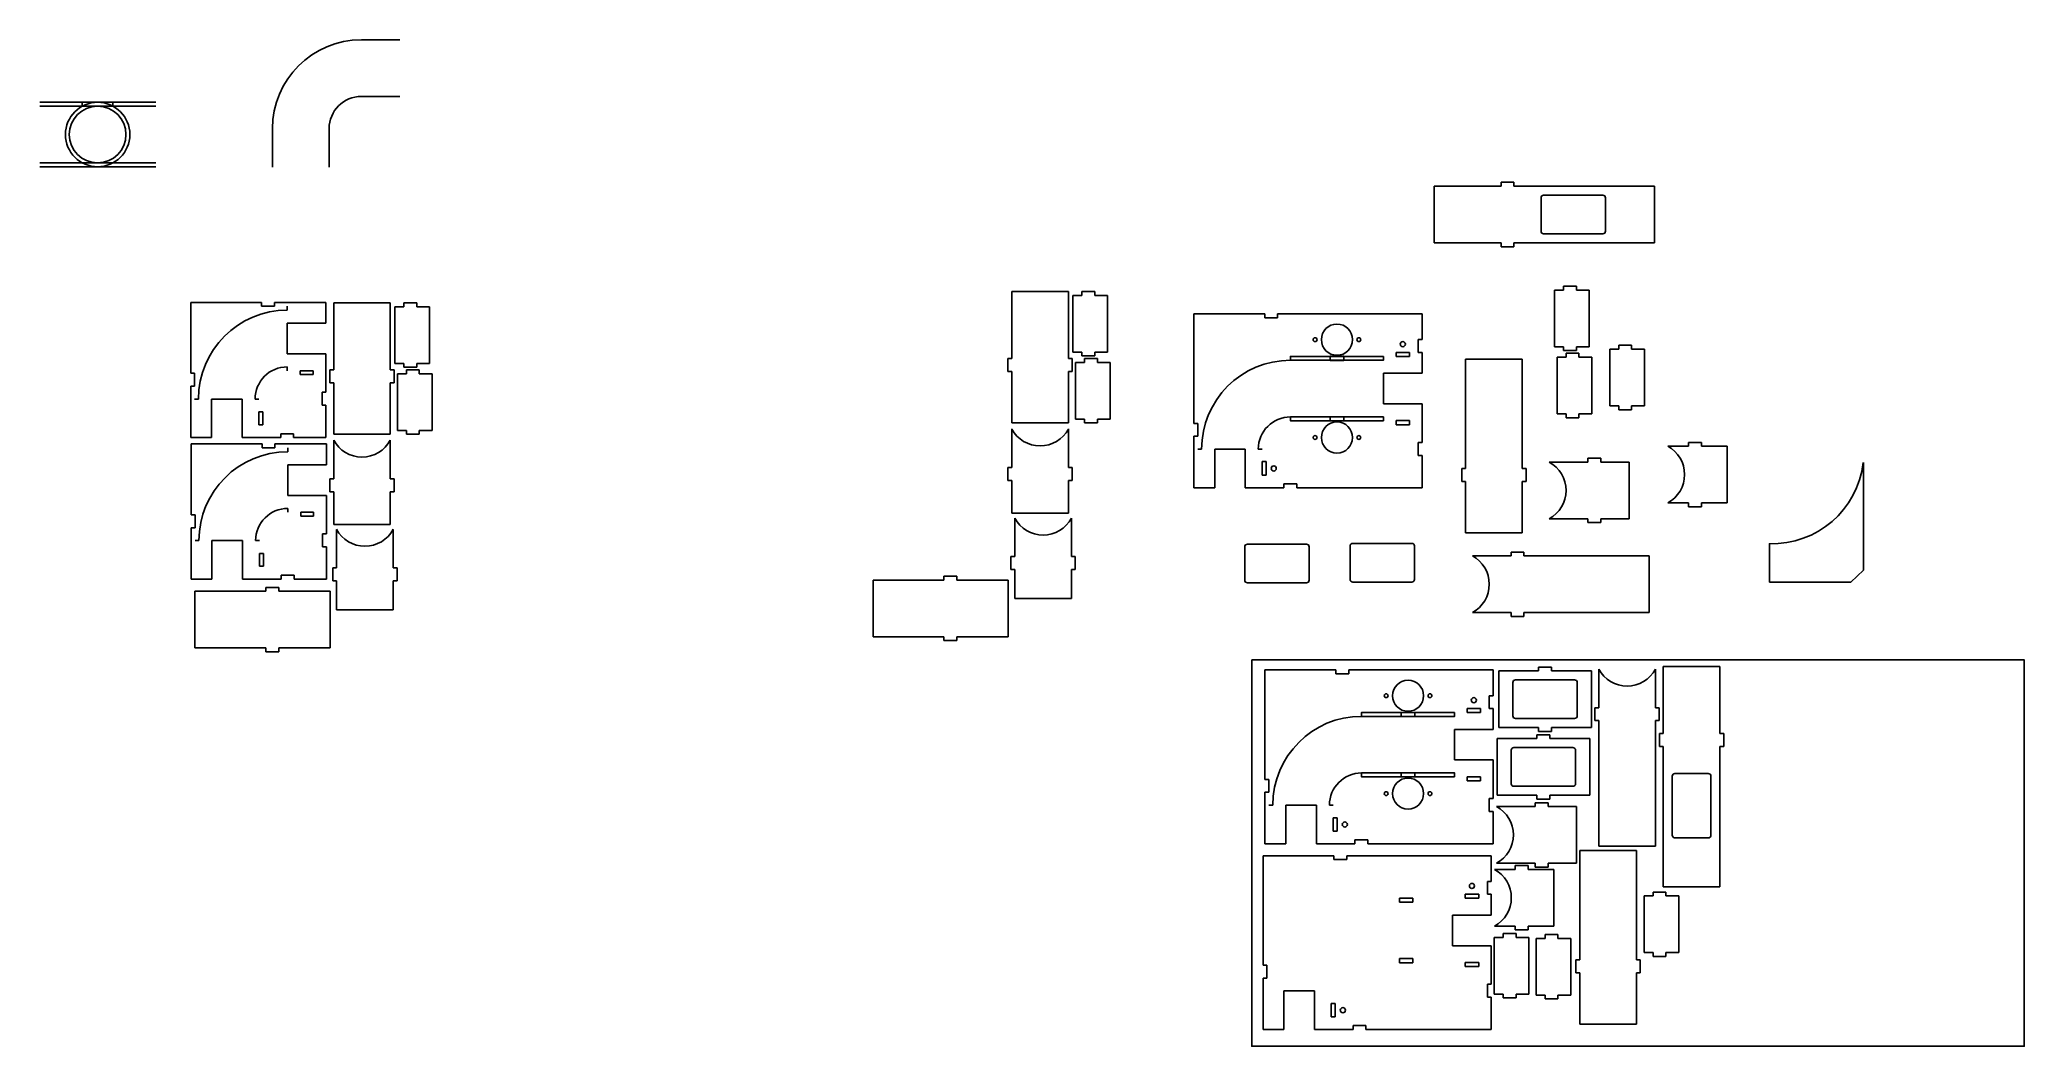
# Model space of a CAD drawing. Header units: millimetres. Extents: x -29 to 1512, y -694 to 87.
import ezdxf

# ---------------------------------------------------------------- set-up
doc = ezdxf.new("R2010")
doc.units = ezdxf.units.MM
doc.layers.add('cut', color=1, linetype='Continuous')
doc.layers.add('etch', color=5, linetype='Continuous')

msp = doc.modelspace()

# ---------------------------------------------------------------- linework, layer by layer
for p, q in [((15.7, 38.7), (-29.3, 38.7)), ((15.7, 35.7), (-29.3, 35.7)), ((3.8, 35.7), (3.8, 38.7)), ((15.7, 38.7), (60.8, 38.7)), ((15.7, 35.7), (60.8, 35.7)), ((27.6, 35.7), (27.6, 38.7)), ((15.7, -8.3), (-29.3, -8.3)), ((15.7, -11.3), (-29.3, -11.3)), ((15.7, -8.3), (60.8, -8.3)), ((15.7, -11.3), (60.8, -11.3))]:
    msp.add_line(p, q)
for radius in [25, 22]:
    msp.add_circle((15.7, 13.7), radius)
at = {"layer": 'cut'}
for p, q in [((1053.6, -70.4), (1053.6, -26.4)), ((1105.6, -26.4), (1053.6, -26.4)), ((1115.6, -23.4), (1105.6, -23.4)), ((1105.6, -23.4), (1105.6, -26.4)), ((1115.6, -26.4), (1115.6, -23.4)), ((1155.6, -26.4), (1115.6, -26.4)), ((1155.6, -26.4), (1224.8, -26.4)), ((1224.8, -70.4), (1224.8, -26.4)), ((1105.6, -70.4), (1053.6, -70.4)), ((1105.6, -73.4), (1105.6, -70.4)), ((1115.6, -73.4), (1105.6, -73.4)), ((1155.6, -70.4), (1115.6, -70.4)), ((1115.6, -70.4), (1115.6, -73.4)), ((1155.6, -70.4), (1224.8, -70.4)), ((1147.1, -107.1), (1154.1, -107.1)), ((1147.1, -107.1), (1147.1, -151.1)), ((1154.1, -104.1), (1164.1, -104.1)), ((1154.1, -107.1), (1154.1, -104.1)), ((1164.1, -104.1), (1164.1, -107.1)), ((1164.1, -107.1), (1174.1, -107.1)), ((1174.1, -107.1), (1174.1, -151.1)), ((143, -116.7), (88, -116.7)), ((88, -116.7), (88, -171.7)), ((143, -119.7), (143, -116.7)), ((153, -119.7), (143, -119.7)), ((193, -116.7), (153, -116.7)), ((153, -116.7), (153, -119.7)), ((193, -122.7), (193, -116.7)), ((193, -122.7), (193, -132.8)), ((199, -117.1), (243, -117.1)), ((199, -169.1), (199, -117.1)), ((243, -117.1), (243, -169.1)), ((246.5, -120), (253.5, -120)), ((246.5, -120), (246.5, -164)), ((253.5, -117), (263.5, -117)), ((253.5, -120), (253.5, -117)), ((263.5, -117), (263.5, -120)), ((263.5, -120), (273.5, -120)), ((273.5, -120), (273.5, -164)), ((725.6, -108.3), (769.6, -108.3)), ((725.6, -160.3), (725.6, -108.3)), ((769.6, -108.3), (769.6, -160.3)), ((773.1, -111.2), (780.1, -111.2)), ((773.1, -111.2), (773.1, -155.2)), ((780.1, -108.2), (790.1, -108.2)), ((780.1, -111.2), (780.1, -108.2)), ((790.1, -108.2), (790.1, -111.2)), ((790.1, -111.2), (800.1, -111.2)), ((800.1, -111.2), (800.1, -155.2)), ((163, -156.5), (163, -132.8)), ((163, -132.8), (193, -132.8)), ((922.1, -125.6), (867.1, -125.6)), ((867.1, -155.6), (867.1, -125.6)), ((922.1, -128.6), (922.1, -125.6)), ((932.1, -128.6), (922.1, -128.6)), ((972.1, -125.6), (932.1, -125.6)), ((932.1, -125.6), (932.1, -128.6)), ((972.1, -125.6), (1044.3, -125.6)), ((1044.3, -145.6), (1044.3, -125.6)), ((1041.3, -155.6), (1041.3, -145.6)), ((1041.3, -145.6), (1044.3, -145.6)), ((1154.1, -151.1), (1147.1, -151.1)), ((1154.1, -154.1), (1154.1, -151.1)), ((1164.1, -154.1), (1154.1, -154.1)), ((1164.1, -151.1), (1164.1, -154.1)), ((1174.1, -151.1), (1164.1, -151.1)), ((1190, -153), (1197, -153)), ((1190, -153), (1190, -197)), ((1197, -150), (1207, -150)), ((1197, -153), (1197, -150)), ((1207, -150), (1207, -153)), ((1207, -153), (1217, -153)), ((1217, -153), (1217, -197)), ((163, -156.5), (193, -156.5)), ((193, -186.5), (193, -156.5)), ((199, -169.1), (196, -169.1)), ((196, -169.1), (196, -179.1)), ((243, -169.1), (246, -169.1)), ((246, -169.1), (246, -179.1)), ((253.5, -164), (246.5, -164)), ((253.5, -167), (253.5, -164)), ((263.5, -167), (253.5, -167)), ((255.5, -169.1), (265.5, -169.1)), ((255.5, -172.1), (255.5, -169.1)), ((263.5, -164), (263.5, -167)), ((273.5, -164), (263.5, -164)), ((265.5, -169.1), (265.5, -172.1)), ((725.6, -160.3), (722.6, -160.3)), ((722.6, -160.3), (722.6, -170.3)), ((769.6, -160.3), (772.6, -160.3)), ((772.6, -160.3), (772.6, -170.3)), ((780.1, -155.2), (773.1, -155.2)), ((775.1, -163.3), (782.1, -163.3)), ((775.1, -163.3), (775.1, -207.3)), ((780.1, -158.2), (780.1, -155.2)), ((790.1, -158.2), (780.1, -158.2)), ((782.1, -160.3), (792.1, -160.3)), ((782.1, -163.3), (782.1, -160.3)), ((790.1, -155.2), (790.1, -158.2)), ((800.1, -155.2), (790.1, -155.2)), ((792.1, -160.3), (792.1, -163.3)), ((792.1, -163.3), (802.1, -163.3)), ((802.1, -163.3), (802.1, -207.3)), ((867.1, -155.6), (867.1, -210.6)), ((973, -161.7), (973, -158.5)), ((973, -158.5), (983.5, -158.5)), ((983.5, -161.7), (973, -161.7)), ((983.5, -158.5), (983.5, -161.7)), ((1024.1, -158.7), (1024.1, -155.5)), ((1024.1, -155.5), (1034.6, -155.5)), ((1034.6, -158.7), (1024.1, -158.7)), ((1034.6, -155.5), (1034.6, -158.7)), ((1044.3, -155.6), (1041.3, -155.6)), ((1044.3, -161.6), (1044.3, -155.6)), ((1044.3, -161.6), (1044.3, -171.7)), ((1078.1, -190.7), (1078.1, -160.7)), ((1122.1, -160.7), (1078.1, -160.7)), ((1122.1, -190.7), (1122.1, -160.7)), ((1149.1, -159.2), (1156.1, -159.2)), ((1149.1, -159.2), (1149.1, -203.2)), ((1156.1, -156.2), (1166.1, -156.2)), ((1156.1, -159.2), (1156.1, -156.2)), ((1166.1, -156.2), (1166.1, -159.2)), ((1166.1, -159.2), (1176.1, -159.2)), ((1176.1, -159.2), (1176.1, -203.2)), ((88, -171.7), (91, -171.7)), ((91, -181.7), (88, -181.7)), ((88, -181.7), (88, -221.7)), ((91, -171.7), (91, -181.7)), ((173, -172.7), (173, -169.7)), ((173, -169.7), (183, -169.7)), ((183, -172.7), (173, -172.7)), ((183, -169.7), (183, -172.7)), ((196, -179.1), (199, -179.1)), ((199, -219.1), (199, -179.1)), ((243, -179.1), (243, -219.1)), ((246, -179.1), (243, -179.1)), ((248.5, -172.1), (255.5, -172.1)), ((248.5, -172.1), (248.5, -216.1)), ((265.5, -172.1), (275.5, -172.1)), ((275.5, -172.1), (275.5, -216.1)), ((722.6, -170.3), (725.6, -170.3)), ((725.6, -210.3), (725.6, -170.3)), ((769.6, -170.3), (769.6, -210.3)), ((772.6, -170.3), (769.6, -170.3)), ((1014.3, -195.5), (1014.3, -171.7)), ((1014.3, -171.7), (1044.3, -171.7)), ((104.1, -191.7), (104.1, -221.7)), ((104.1, -191.7), (127.9, -191.7)), ((127.9, -191.7), (127.9, -221.7)), ((190, -196.5), (190, -186.5)), ((190, -186.5), (193, -186.5)), ((193, -196.5), (190, -196.5)), ((193, -196.5), (193, -221.7)), ((1014.3, -195.5), (1044.3, -195.5)), ((1044.3, -225.5), (1044.3, -195.5)), ((1078.1, -190.7), (1078.1, -245.7)), ((1122.1, -190.7), (1122.1, -245.7)), ((1197, -197), (1190, -197)), ((1197, -200), (1197, -197)), ((1207, -200), (1197, -200)), ((1207, -197), (1207, -200)), ((1217, -197), (1207, -197)), ((141, -201.7), (141, -211.7)), ((144, -201.7), (141, -201.7)), ((141, -211.7), (144, -211.7)), ((144, -211.7), (144, -201.7)), ((769.6, -210.3), (725.6, -210.3)), ((725.6, -244.9), (725.6, -214.9)), ((769.6, -214.9), (769.6, -244.9)), ((782.1, -207.3), (775.1, -207.3)), ((782.1, -210.3), (782.1, -207.3)), ((792.1, -210.3), (782.1, -210.3)), ((792.1, -207.3), (792.1, -210.3)), ((802.1, -207.3), (792.1, -207.3)), ((867.1, -210.6), (870.1, -210.6)), ((870.1, -210.6), (870.1, -220.6)), ((973, -208.7), (973, -205.5)), ((973, -205.5), (983.5, -205.5)), ((983.5, -208.7), (973, -208.7)), ((983.5, -205.5), (983.5, -208.7)), ((1024.1, -211.7), (1024.1, -208.5)), ((1024.1, -208.5), (1034.6, -208.5)), ((1034.6, -211.7), (1024.1, -211.7)), ((1034.6, -208.5), (1034.6, -211.7)), ((1156.1, -203.2), (1149.1, -203.2)), ((1156.1, -206.2), (1156.1, -203.2)), ((1166.1, -206.2), (1156.1, -206.2)), ((1166.1, -203.2), (1166.1, -206.2)), ((1176.1, -203.2), (1166.1, -203.2)), ((88, -221.7), (94, -221.7)), ((143.4, -226.6), (88.4, -226.6)), ((88.4, -226.6), (88.4, -281.6)), ((94, -221.7), (104.1, -221.7)), ((127.9, -221.7), (157.9, -221.7)), ((143.4, -229.6), (143.4, -226.6)), ((153.4, -229.6), (143.4, -229.6)), ((193.4, -226.6), (153.4, -226.6)), ((153.4, -226.6), (153.4, -229.6)), ((157.9, -221.7), (157.9, -218.7)), ((157.9, -218.7), (167.9, -218.7)), ((167.9, -218.7), (167.9, -221.7)), ((167.9, -221.7), (193, -221.7)), ((193.4, -232.6), (193.4, -226.6)), ((243, -219.1), (199, -219.1)), ((199, -253.7), (199, -223.7)), ((243, -223.7), (243, -253.7)), ((255.5, -216.1), (248.5, -216.1)), ((255.5, -219.1), (255.5, -216.1)), ((265.5, -219.1), (255.5, -219.1)), ((265.5, -216.1), (265.5, -219.1)), ((275.5, -216.1), (265.5, -216.1)), ((870.1, -220.6), (867.1, -220.6)), ((867.1, -220.6), (867.1, -260.6)), ((883.3, -230.6), (883.3, -260.6)), ((883.3, -230.6), (907, -230.6)), ((907, -230.6), (907, -260.6)), ((1041.3, -235.5), (1041.3, -225.5)), ((1041.3, -225.5), (1044.3, -225.5)), ((1245.2, -228.4), (1235.1, -228.4)), ((1245.2, -228.4), (1251.2, -228.4)), ((1251.2, -228.4), (1251.2, -225.4)), ((1251.2, -225.4), (1261.2, -225.4)), ((1261.2, -225.4), (1261.2, -228.4)), ((1261.2, -228.4), (1281.2, -228.4)), ((1281.2, -272.4), (1281.2, -228.4)), ((163.4, -266.5), (163.4, -242.8)), ((163.4, -242.8), (193.4, -242.8)), ((193.4, -232.6), (193.4, -242.8)), ((722.6, -244.9), (725.6, -244.9)), ((722.6, -254.9), (722.6, -244.9)), ((772.6, -244.9), (769.6, -244.9)), ((772.6, -254.9), (772.6, -244.9)), ((920.1, -240.3), (920.1, -250.8)), ((923.2, -240.3), (920.1, -240.3)), ((923.2, -250.8), (923.2, -240.3)), ((1044.3, -235.5), (1041.3, -235.5)), ((1044.3, -235.5), (1044.3, -260.6)), ((1078.1, -245.7), (1075.1, -245.7)), ((1075.1, -245.7), (1075.1, -255.7)), ((1122.1, -245.7), (1125.1, -245.7)), ((1125.1, -245.7), (1125.1, -255.7)), ((1143.1, -240.7), (1173.1, -240.7)), ((1183.1, -237.7), (1173.1, -237.7)), ((1173.1, -237.7), (1173.1, -240.7)), ((1183.1, -240.7), (1183.1, -237.7)), ((1205.2, -240.7), (1183.1, -240.7)), ((1205.2, -240.7), (1205.2, -284.7)), ((1387, -241), (1387, -324.7)), ((196, -253.7), (199, -253.7)), ((196, -263.7), (196, -253.7)), ((246, -253.7), (243, -253.7)), ((246, -263.7), (246, -253.7)), ((725.6, -254.9), (722.6, -254.9)), ((725.6, -280.4), (725.6, -254.9)), ((769.6, -254.9), (769.6, -280.4)), ((769.6, -254.9), (772.6, -254.9)), ((867.1, -260.6), (873.1, -260.6)), ((873.1, -260.6), (883.3, -260.6)), ((907, -260.6), (937, -260.6)), ((920.1, -250.8), (923.2, -250.8)), ((937, -260.6), (937, -257.6)), ((937, -257.6), (947, -257.6)), ((947, -257.6), (947, -260.6)), ((947, -260.6), (972.1, -260.6)), ((972.1, -260.6), (1044.3, -260.6)), ((1075.1, -255.7), (1078.1, -255.7)), ((1078.1, -255.7), (1078.1, -295.7)), ((1125.1, -255.7), (1122.1, -255.7)), ((1122.1, -255.7), (1122.1, -295.7)), ((163.4, -266.5), (193.4, -266.5)), ((193.4, -296.5), (193.4, -266.5)), ((199, -263.7), (196, -263.7)), ((199, -289.2), (199, -263.7)), ((243, -263.7), (243, -289.2)), ((243, -263.7), (246, -263.7)), ((1245.2, -272.4), (1235.1, -272.4)), ((1245.2, -272.4), (1251.2, -272.4)), ((1251.2, -272.4), (1251.2, -275.4)), ((1251.2, -275.4), (1261.2, -275.4)), ((1261.2, -275.4), (1261.2, -272.4)), ((1261.2, -272.4), (1281.2, -272.4)), ((88.4, -281.6), (91.4, -281.6)), ((91.4, -291.6), (88.4, -291.6)), ((88.4, -291.6), (88.4, -331.6)), ((91.4, -281.6), (91.4, -291.6)), ((173.4, -279.6), (183.4, -279.6)), ((173.4, -282.6), (173.4, -279.6)), ((183.4, -282.6), (173.4, -282.6)), ((183.4, -279.6), (183.4, -282.6)), ((243, -289.2), (199, -289.2)), ((769.6, -280.4), (725.6, -280.4)), ((728, -314.1), (728, -284.1)), ((772, -284.1), (772, -314.1)), ((1173.1, -284.7), (1143.1, -284.7)), ((1173.1, -287.7), (1173.1, -284.7)), ((1183.1, -287.7), (1173.1, -287.7)), ((1183.1, -284.7), (1183.1, -287.7)), ((1183.1, -284.7), (1205.2, -284.7)), ((104.5, -301.6), (104.5, -331.6)), ((104.5, -301.6), (128.2, -301.6)), ((128.2, -301.6), (128.2, -331.6)), ((190.4, -306.5), (190.4, -296.5)), ((190.4, -296.5), (193.4, -296.5)), ((193.4, -306.5), (190.4, -306.5)), ((193.4, -306.5), (193.4, -331.6)), ((201.3, -322.9), (201.3, -292.9)), ((245.3, -292.9), (245.3, -322.9)), ((1122.1, -295.7), (1078.1, -295.7)), ((1314, -334), (1314, -304)), ((141.4, -311.6), (141.4, -321.6)), ((144.4, -311.6), (141.4, -311.6)), ((141.4, -321.6), (144.4, -321.6)), ((144.4, -321.6), (144.4, -311.6)), ((198.3, -322.9), (201.3, -322.9)), ((198.3, -332.9), (198.3, -322.9)), ((248.3, -322.9), (245.3, -322.9)), ((248.3, -332.9), (248.3, -322.9)), ((725, -314.1), (728, -314.1)), ((725, -324.1), (725, -314.1)), ((775, -314.1), (772, -314.1)), ((775, -324.1), (775, -314.1)), ((1083.4, -313.5), (1113.4, -313.5)), ((1123.4, -310.5), (1113.4, -310.5)), ((1113.4, -310.5), (1113.4, -313.5)), ((1123.4, -313.5), (1123.4, -310.5)), ((1123.4, -313.5), (1148.9, -313.5)), ((1148.9, -313.5), (1220.7, -313.5)), ((1220.7, -313.5), (1220.7, -357.5)), ((88.4, -331.6), (94.4, -331.6)), ((94.4, -331.6), (104.5, -331.6)), ((128.2, -331.6), (158.2, -331.6)), ((146.3, -338), (156.3, -338)), ((146.3, -341), (146.3, -338)), ((156.3, -338), (156.3, -341)), ((158.2, -331.6), (158.2, -328.6)), ((158.2, -328.6), (168.2, -328.6)), ((168.2, -328.6), (168.2, -331.6)), ((168.2, -331.6), (193.4, -331.6)), ((201.3, -332.9), (198.3, -332.9)), ((201.3, -355.4), (201.3, -332.9)), ((245.3, -332.9), (245.3, -355.4)), ((245.3, -332.9), (248.3, -332.9)), ((617.9, -332.3), (672.9, -332.3)), ((617.9, -376.3), (617.9, -332.3)), ((672.9, -329.3), (682.9, -329.3)), ((672.9, -332.3), (672.9, -329.3)), ((682.9, -329.3), (682.9, -332.3)), ((682.9, -332.3), (722.9, -332.3)), ((722.9, -332.3), (722.9, -376.3)), ((728, -324.1), (725, -324.1)), ((728, -346.6), (728, -324.1)), ((772, -324.1), (772, -346.6)), ((772, -324.1), (775, -324.1)), ((1377.4, -334), (1314, -334)), ((1377.4, -334), (1387, -324.7)), ((91.3, -341), (146.3, -341)), ((91.3, -385), (91.3, -341)), ((156.3, -341), (196.3, -341)), ((196.3, -341), (196.3, -385)), ((772, -346.6), (728, -346.6)), ((245.3, -355.4), (201.3, -355.4)), ((1113.4, -357.5), (1083.4, -357.5)), ((1113.4, -360.5), (1113.4, -357.5)), ((1123.4, -360.5), (1113.4, -360.5)), ((1123.4, -357.5), (1123.4, -360.5)), ((1148.9, -357.5), (1123.4, -357.5)), ((1220.7, -357.5), (1148.9, -357.5)), ((146.3, -385), (91.3, -385)), ((146.3, -385), (146.3, -388)), ((156.3, -388), (156.3, -385)), ((196.3, -385), (156.3, -385)), ((672.9, -376.3), (617.9, -376.3)), ((672.9, -376.3), (672.9, -379.3)), ((672.9, -379.3), (682.9, -379.3)), ((682.9, -379.3), (682.9, -376.3)), ((722.9, -376.3), (682.9, -376.3)), ((146.3, -388), (156.3, -388)), ((1144.8, -399.8), (1134.8, -399.8)), ((1134.8, -399.8), (1134.8, -402.8)), ((1144.8, -402.8), (1144.8, -399.8)), ((1231.6, -451.4), (1231.6, -399.4)), ((1231.6, -399.4), (1275.6, -399.4)), ((1275.6, -451.4), (1275.6, -399.4)), ((977.3, -402.1), (922.3, -402.1)), ((922.3, -432.1), (922.3, -402.1)), ((977.3, -405.1), (977.3, -402.1)), ((987.3, -405.1), (977.3, -405.1)), ((1027.3, -402.1), (987.3, -402.1)), ((987.3, -402.1), (987.3, -405.1)), ((1027.3, -402.1), (1099.5, -402.1)), ((1099.5, -422.1), (1099.5, -402.1)), ((1134.8, -402.8), (1103.8, -402.8)), ((1103.8, -402.8), (1103.8, -446.8)), ((1175.8, -402.8), (1144.8, -402.8)), ((1175.8, -446.8), (1175.8, -402.8)), ((1181.5, -431.4), (1181.5, -401.4)), ((1225.5, -401.4), (1225.5, -431.4)), ((1096.5, -432.1), (1096.5, -422.1)), ((1096.5, -422.1), (1099.5, -422.1)), ((1178.5, -431.4), (1181.5, -431.4)), ((1178.5, -441.4), (1178.5, -431.4)), ((1228.5, -431.4), (1225.5, -431.4)), ((1228.5, -441.4), (1228.5, -431.4)), ((922.3, -432.1), (922.3, -487.1)), ((1028.1, -438.1), (1028.1, -435)), ((1028.1, -435), (1038.6, -435)), ((1038.6, -438.1), (1028.1, -438.1)), ((1038.6, -435), (1038.6, -438.1)), ((1079.2, -435.1), (1079.2, -432)), ((1079.2, -432), (1089.7, -432)), ((1089.7, -435.1), (1079.2, -435.1)), ((1089.7, -432), (1089.7, -435.1)), ((1099.5, -432.1), (1096.5, -432.1)), ((1099.5, -438.1), (1099.5, -432.1)), ((1099.5, -438.1), (1099.5, -448.2)), ((1103.8, -446.8), (1134.8, -446.8)), ((1134.8, -449.8), (1134.8, -446.8)), ((1144.8, -446.8), (1144.8, -449.8)), ((1144.8, -446.8), (1175.8, -446.8)), ((1181.5, -441.4), (1178.5, -441.4)), ((1181.5, -467), (1181.5, -441.4)), ((1225.5, -441.4), (1225.5, -467)), ((1225.5, -441.4), (1228.5, -441.4)), ((1069.5, -471.9), (1069.5, -448.2)), ((1069.5, -448.2), (1099.5, -448.2)), ((1102.5, -455.4), (1133.5, -455.4)), ((1102.5, -499.4), (1102.5, -455.4)), ((1133.5, -452.4), (1143.5, -452.4)), ((1133.5, -455.4), (1133.5, -452.4)), ((1144.8, -449.8), (1134.8, -449.8)), ((1143.5, -452.4), (1143.5, -455.4)), ((1143.5, -455.4), (1174.5, -455.4)), ((1174.5, -455.4), (1174.5, -499.4)), ((1228.6, -461.4), (1228.6, -451.4)), ((1228.6, -451.4), (1231.6, -451.4)), ((1231.6, -461.4), (1228.6, -461.4)), ((1231.6, -501.4), (1231.6, -461.4)), ((1278.6, -451.4), (1275.6, -451.4)), ((1275.6, -501.4), (1275.6, -461.4)), ((1275.6, -461.4), (1278.6, -461.4)), ((1278.6, -461.4), (1278.6, -451.4)), ((1069.5, -471.9), (1099.5, -471.9)), ((1099.5, -501.9), (1099.5, -471.9)), ((1181.5, -538.8), (1181.5, -467)), ((1225.5, -467), (1225.5, -538.8)), ((922.3, -487.1), (925.3, -487.1)), ((925.3, -487.1), (925.3, -497.1)), ((1028.1, -485.1), (1028.1, -482)), ((1028.1, -482), (1038.6, -482)), ((1038.6, -485.1), (1028.1, -485.1)), ((1038.6, -482), (1038.6, -485.1)), ((1079.2, -488.1), (1079.2, -485)), ((1079.2, -485), (1089.7, -485)), ((1089.7, -488.1), (1079.2, -488.1)), ((1089.7, -485), (1089.7, -488.1)), ((925.3, -497.1), (922.3, -497.1)), ((922.3, -497.1), (922.3, -537.1)), ((938.4, -507.1), (938.4, -537.1)), ((938.4, -507.1), (962.2, -507.1)), ((962.2, -507.1), (962.2, -537.1)), ((1096.5, -511.9), (1096.5, -501.9)), ((1096.5, -501.9), (1099.5, -501.9)), ((1102.2, -508.2), (1132.2, -508.2)), ((1133.5, -499.4), (1102.5, -499.4)), ((1142.2, -505.2), (1132.2, -505.2)), ((1132.2, -505.2), (1132.2, -508.2)), ((1133.5, -499.4), (1133.5, -502.4)), ((1133.5, -502.4), (1143.5, -502.4)), ((1142.2, -508.2), (1142.2, -505.2)), ((1164.3, -508.2), (1142.2, -508.2)), ((1143.5, -502.4), (1143.5, -499.4)), ((1174.5, -499.4), (1143.5, -499.4)), ((1164.3, -508.2), (1164.3, -552.2)), ((1231.6, -501.4), (1231.6, -570.6)), ((1275.6, -501.4), (1275.6, -570.6)), ((975.2, -516.8), (975.2, -527.3)), ((978.4, -516.8), (975.2, -516.8)), ((978.4, -527.3), (978.4, -516.8)), ((1099.5, -511.9), (1096.5, -511.9)), ((1099.5, -511.9), (1099.5, -537.1)), ((922.3, -537.1), (928.3, -537.1)), ((928.3, -537.1), (938.4, -537.1)), ((962.2, -537.1), (992.2, -537.1)), ((975.2, -527.3), (978.4, -527.3)), ((992.2, -537.1), (992.2, -534.1)), ((992.2, -534.1), (1002.2, -534.1)), ((1002.2, -534.1), (1002.2, -537.1)), ((1002.2, -537.1), (1027.3, -537.1)), ((1027.3, -537.1), (1099.5, -537.1)), ((1225.5, -538.8), (1181.5, -538.8)), ((975.8, -546.3), (920.8, -546.3)), ((920.8, -576.3), (920.8, -546.3)), ((975.8, -549.3), (975.8, -546.3)), ((985.8, -549.3), (975.8, -549.3)), ((1025.8, -546.3), (985.8, -546.3)), ((985.8, -546.3), (985.8, -549.3)), ((1025.8, -546.3), (1098, -546.3)), ((1098, -566.3), (1098, -546.3)), ((1132.2, -552.2), (1102.2, -552.2)), ((1116.6, -557), (1116.6, -554)), ((1116.6, -554), (1126.6, -554)), ((1126.6, -554), (1126.6, -557)), ((1132.2, -555.2), (1132.2, -552.2)), ((1142.2, -552.2), (1142.2, -555.2)), ((1142.2, -552.2), (1164.3, -552.2)), ((1166.7, -572.2), (1166.7, -542.2)), ((1210.7, -542.2), (1166.7, -542.2)), ((1210.7, -572.2), (1210.7, -542.2)), ((1095, -576.3), (1095, -566.3)), ((1095, -566.3), (1098, -566.3)), ((1110.6, -557), (1100.5, -557)), ((1110.6, -557), (1116.6, -557)), ((1126.6, -557), (1146.6, -557)), ((1142.2, -555.2), (1132.2, -555.2)), ((1146.6, -601), (1146.6, -557)), ((920.8, -576.3), (920.8, -631.3)), ((1026.7, -582.4), (1026.7, -579.2)), ((1026.7, -579.2), (1037.2, -579.2)), ((1037.2, -582.4), (1026.7, -582.4)), ((1037.2, -579.2), (1037.2, -582.4)), ((1077.8, -579.4), (1077.8, -576.2)), ((1077.8, -576.2), (1088.3, -576.2)), ((1088.3, -579.4), (1077.8, -579.4)), ((1088.3, -576.2), (1088.3, -579.4)), ((1098, -576.3), (1095, -576.3)), ((1098, -582.3), (1098, -576.3)), ((1098, -582.3), (1098, -592.4)), ((1166.7, -572.2), (1166.7, -627.2)), ((1210.7, -572.2), (1210.7, -627.2)), ((1216.7, -577.6), (1223.7, -577.6)), ((1216.7, -577.6), (1216.7, -621.6)), ((1223.7, -574.6), (1233.7, -574.6)), ((1223.7, -577.6), (1223.7, -574.6)), ((1231.6, -570.6), (1275.6, -570.6)), ((1233.7, -574.6), (1233.7, -577.6)), ((1233.7, -577.6), (1243.7, -577.6)), ((1243.7, -577.6), (1243.7, -621.6)), ((1068, -616.2), (1068, -592.4)), ((1068, -592.4), (1098, -592.4)), ((1110.6, -601), (1100.5, -601)), ((1110.6, -601), (1116.6, -601)), ((1116.6, -601), (1116.6, -604)), ((1126.6, -604), (1126.6, -601)), ((1126.6, -601), (1146.6, -601)), ((1068, -616.2), (1098, -616.2)), ((1098, -646.2), (1098, -616.2)), ((1100.3, -609.8), (1107.3, -609.8)), ((1100.3, -609.8), (1100.3, -653.8)), ((1107.3, -606.8), (1117.3, -606.8)), ((1107.3, -609.8), (1107.3, -606.8)), ((1116.6, -604), (1126.6, -604)), ((1117.3, -606.8), (1117.3, -609.8)), ((1117.3, -609.8), (1127.3, -609.8)), ((1127.3, -609.8), (1127.3, -653.8)), ((1132.8, -610.5), (1139.8, -610.5)), ((1132.8, -610.5), (1132.8, -654.5)), ((1139.8, -607.5), (1149.8, -607.5)), ((1139.8, -610.5), (1139.8, -607.5)), ((1149.8, -607.5), (1149.8, -610.5)), ((1149.8, -610.5), (1159.8, -610.5)), ((1159.8, -610.5), (1159.8, -654.5)), ((920.8, -631.3), (923.8, -631.3)), ((923.8, -631.3), (923.8, -641.3)), ((1026.7, -629.4), (1026.7, -626.2)), ((1026.7, -626.2), (1037.2, -626.2)), ((1037.2, -629.4), (1026.7, -629.4)), ((1037.2, -626.2), (1037.2, -629.4)), ((1077.8, -632.4), (1077.8, -629.2)), ((1077.8, -629.2), (1088.3, -629.2)), ((1088.3, -629.2), (1088.3, -632.4)), ((1166.7, -627.2), (1163.7, -627.2)), ((1163.7, -627.2), (1163.7, -637.2)), ((1210.7, -627.2), (1213.7, -627.2)), ((1213.7, -627.2), (1213.7, -637.2)), ((1223.7, -621.6), (1216.7, -621.6)), ((1223.7, -624.6), (1223.7, -621.6)), ((1233.7, -624.6), (1223.7, -624.6)), ((1233.7, -621.6), (1233.7, -624.6)), ((1243.7, -621.6), (1233.7, -621.6)), ((923.8, -641.3), (920.8, -641.3)), ((920.8, -641.3), (920.8, -681.3)), ((1088.3, -632.4), (1077.8, -632.4)), ((1095, -656.2), (1095, -646.2)), ((1095, -646.2), (1098, -646.2)), ((1163.7, -637.2), (1166.7, -637.2)), ((1166.7, -637.2), (1166.7, -677.2)), ((1213.7, -637.2), (1210.7, -637.2)), ((1210.7, -637.2), (1210.7, -677.2)), ((937, -651.3), (937, -681.3)), ((937, -651.3), (960.7, -651.3)), ((960.7, -651.3), (960.7, -681.3)), ((973.8, -661), (973.8, -671.5)), ((976.9, -661), (973.8, -661)), ((976.9, -671.5), (976.9, -661)), ((1098, -656.2), (1095, -656.2)), ((1098, -656.2), (1098, -681.3)), ((1107.3, -653.8), (1100.3, -653.8)), ((1107.3, -656.8), (1107.3, -653.8)), ((1117.3, -656.8), (1107.3, -656.8)), ((1117.3, -653.8), (1117.3, -656.8)), ((1127.3, -653.8), (1117.3, -653.8)), ((1139.8, -654.5), (1132.8, -654.5)), ((1139.8, -657.5), (1139.8, -654.5)), ((1149.8, -657.5), (1139.8, -657.5)), ((1149.8, -654.5), (1149.8, -657.5)), ((1159.8, -654.5), (1149.8, -654.5)), ((973.8, -671.5), (976.9, -671.5)), ((1210.7, -677.2), (1166.7, -677.2)), ((920.8, -681.3), (926.8, -681.3)), ((926.8, -681.3), (937, -681.3)), ((960.7, -681.3), (990.7, -681.3)), ((990.7, -681.3), (990.7, -678.3)), ((990.7, -678.3), (1000.7, -678.3)), ((1000.7, -678.3), (1000.7, -681.3)), ((1000.7, -681.3), (1025.8, -681.3)), ((1025.8, -681.3), (1098, -681.3))]:
    msp.add_line(p, q, dxfattribs=at)
for points in [[(1184.7, -33.4), (1138.7, -33.4, 0.414214), (1136.7, -35.4), (1136.7, -61.4, 0.414214), (1138.7, -63.4), (1184.7, -63.4, 0.414214), (1186.7, -61.4), (1186.7, -35.4, 0.414214)], [(908.6, -304.4), (954.6, -304.4, -0.414214), (956.6, -306.4), (956.6, -332.4, -0.414214), (954.6, -334.4), (908.6, -334.4, -0.414214), (906.6, -332.4), (906.6, -306.4, -0.414214)], [(990.4, -303.8), (1036.4, -303.8, -0.414214), (1038.4, -305.8), (1038.4, -331.8, -0.414214), (1036.4, -333.8), (990.4, -333.8, -0.414214), (988.4, -331.8), (988.4, -305.8, -0.414214)], [(1162.8, -409.8), (1116.8, -409.8, 0.414214), (1114.8, -411.8), (1114.8, -437.8, 0.414214), (1116.8, -439.8), (1162.8, -439.8, 0.414214), (1164.8, -437.8), (1164.8, -411.8, 0.414214)], [(1115.5, -462.4), (1161.5, -462.4, -0.414214), (1163.5, -464.4), (1163.5, -490.4, -0.414214), (1161.5, -492.4), (1115.5, -492.4, -0.414214), (1113.5, -490.4), (1113.5, -464.4, -0.414214)], [(1268.6, -530.5), (1268.6, -484.5, 0.414214), (1266.6, -482.5), (1240.6, -482.5, 0.414214), (1238.6, -484.5), (1238.6, -530.5, 0.414214), (1240.6, -532.5), (1266.6, -532.5, 0.414214)]]:
    msp.add_lwpolyline(points, format="xyb", close=True, dxfattribs=at)
msp.add_lwpolyline([(912, -394.3), (1512, -394.3), (1512, -694.3), (912, -694.3)], close=True, dxfattribs=at)
for centre, radius in [((978.2, -145.6), 12.1), ((961.2, -145.6), 1.5), ((995.2, -145.6), 1.5), ((1029.3, -149.1), 2), ((978.2, -221.6), 12.1), ((961.2, -221.6), 1.5), ((995.2, -221.6), 1.5), ((929.1, -245.6), 2), ((1033.4, -422.1), 12.1), ((1016.4, -422.1), 1.5), ((1050.4, -422.1), 1.5), ((1084.5, -425.6), 2), ((1033.4, -498.1), 12.1), ((1016.4, -498.1), 1.5), ((1050.4, -498.1), 1.5), ((984.3, -522.1), 2), ((1083, -569.8), 2), ((982.8, -666.3), 2)]:
    msp.add_circle(centre, radius, dxfattribs=at)
for centre, radius, start, end in [((747.6, -203.1), 25, 208.3576, 331.6424), ((221, -211.8), 25, 208.3576, 331.6424), ((1223.2, -250.4), 25, 298.3576, 61.6424), ((1131.2, -262.7), 25, 298.3576, 61.6424), ((1316.1, -232.8), 71.3, 268.2628, 353.3265), ((750, -272.3), 25, 208.3576, 331.6424), ((223.3, -281), 25, 208.3576, 331.6424), ((1071.5, -335.5), 25, 298.3576, 61.6424), ((1203.5, -389.6), 25, 208.3576, 331.6424), ((1090.3, -530.2), 25, 298.3576, 61.6424), ((1088.6, -579), 25, 298.3576, 61.6424)]:
    msp.add_arc(centre, radius, start, end, dxfattribs=at)
at = {"layer": 'etch'}
for p, q in [((220.5, 87.3), (250.5, 87.3)), ((220.5, 43.3), (250.5, 43.3)), ((151.5, 18.3), (151.5, -11.7)), ((195.5, 18.3), (195.5, -11.7)), ((163, -122.7), (163, -119.7)), ((163, -166.7), (163, -169.7)), ((942.1, -161.6), (942.1, -158.6)), ((94, -191.7), (91, -191.7)), ((138, -191.7), (141, -191.7)), ((942.1, -205.6), (942.1, -208.6)), ((163.4, -232.6), (163.4, -229.6)), ((873.1, -230.6), (870.1, -230.6)), ((917.1, -230.6), (920.1, -230.6)), ((163.4, -276.6), (163.4, -279.6)), ((94.4, -301.6), (91.4, -301.6)), ((138.4, -301.6), (141.4, -301.6)), ((997.3, -438.1), (997.3, -435.1)), ((997.3, -482.1), (997.3, -485.1)), ((928.3, -507.1), (925.3, -507.1)), ((972.3, -507.1), (975.3, -507.1))]:
    msp.add_line(p, q, dxfattribs=at)
for points in [[(1014.3, -158.6), (1014.3, -161.6), (942.1, -161.6), (942.1, -158.6)], [(1014.3, -208.6), (1014.3, -205.6), (942.1, -205.6), (942.1, -208.6)], [(1069.5, -435.1), (1069.5, -438.1), (997.3, -438.1), (997.3, -435.1)], [(1069.5, -485.1), (1069.5, -482.1), (997.3, -482.1), (997.3, -485.1)]]:
    msp.add_lwpolyline(points, close=True, dxfattribs=at)
for centre, radius in [((220.5, 18.3), 69), ((220.5, 18.3), 25), ((163, -191.7), 69), ((163, -191.7), 25), ((942.1, -230.6), 69), ((942.1, -230.6), 25), ((163.4, -301.6), 69), ((163.4, -301.6), 25), ((997.3, -507.1), 69), ((997.3, -507.1), 25)]:
    msp.add_arc(centre, radius, 90, 180, dxfattribs=at)

doc.saveas('drawing.dxf')
